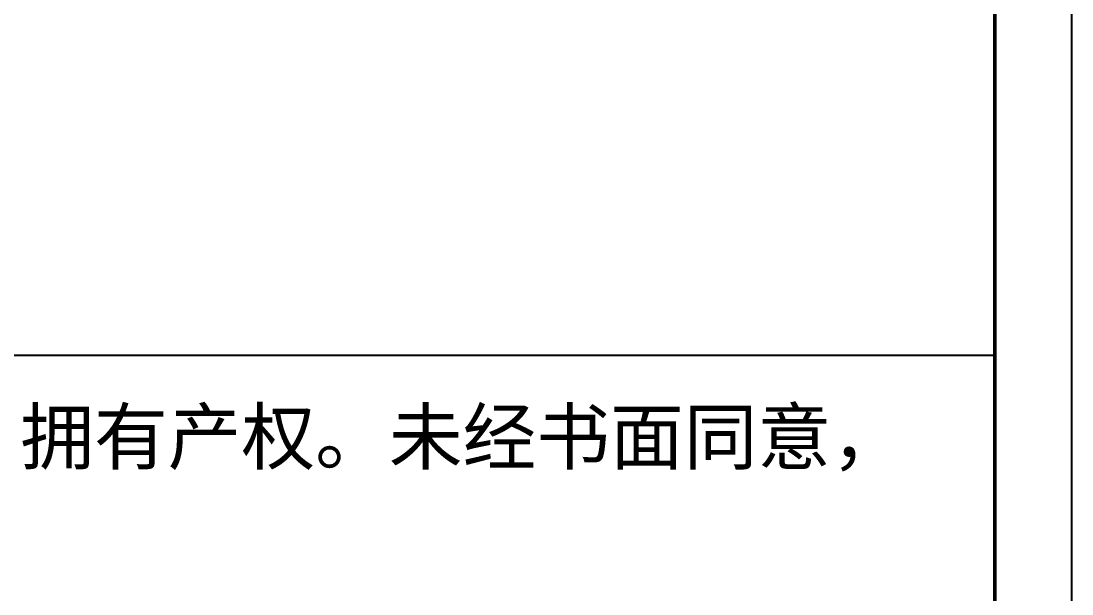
# Model space of a CAD drawing. Header units: millimetres. Extents: x 18255 to 228708, y -2217 to 146640.
# Drawn here: x 216661 to 228708, y 9471 to 16040 of the extents above; entities that cross this region are included whole.
import ezdxf

# ---------------------------------------------------------------- set-up
doc = ezdxf.new("R2010")
doc.units = ezdxf.units.MM
doc.layers.get('0').update_dxf_attribs({"color": 8})
doc.layers.add('标题栏', color=8, linetype='Continuous', lineweight=25)
doc.layers.add('轮廓', color=8, linetype='Continuous', lineweight=50)
doc.styles.get("Standard").update_dxf_attribs({"font": '', "height": 4})
doc.styles.get('Standard').set_extended_font_data('FangSong_GB2312')

msp = doc.modelspace()

# ---------------------------------------------------------------- linework, layer by layer
msp.add_line((228708.2, -2216.7), (228708.2, 146640.3))
at = {"layer": '标题栏', "color": 0}
for p in [(195963.2, 12208.8), (227823.2, -1331.7)]:
    msp.add_line(p, (227823.2, 12208.8), dxfattribs=at)
at = {"layer": '轮廓'}
msp.add_line((227823.2, -1331.7), (227823.2, 145755.3), dxfattribs=at)

# ---------------------------------------------------------------- texts
at = {"layer": '标题栏', "color": 0, "insert": (197222, 11583.8), "char_height": 619.5, "width": 39150.773, "attachment_point": 1}
msp.add_mtext('\\pt147;    此资料系上海电气燃气轮机有限公司专有资料，拥有产权。未经书面同意，\\P\\ptz;不准擅自复制，不得向第三方转让、披露及提供。', dxfattribs=at)

doc.saveas('drawing.dxf')
